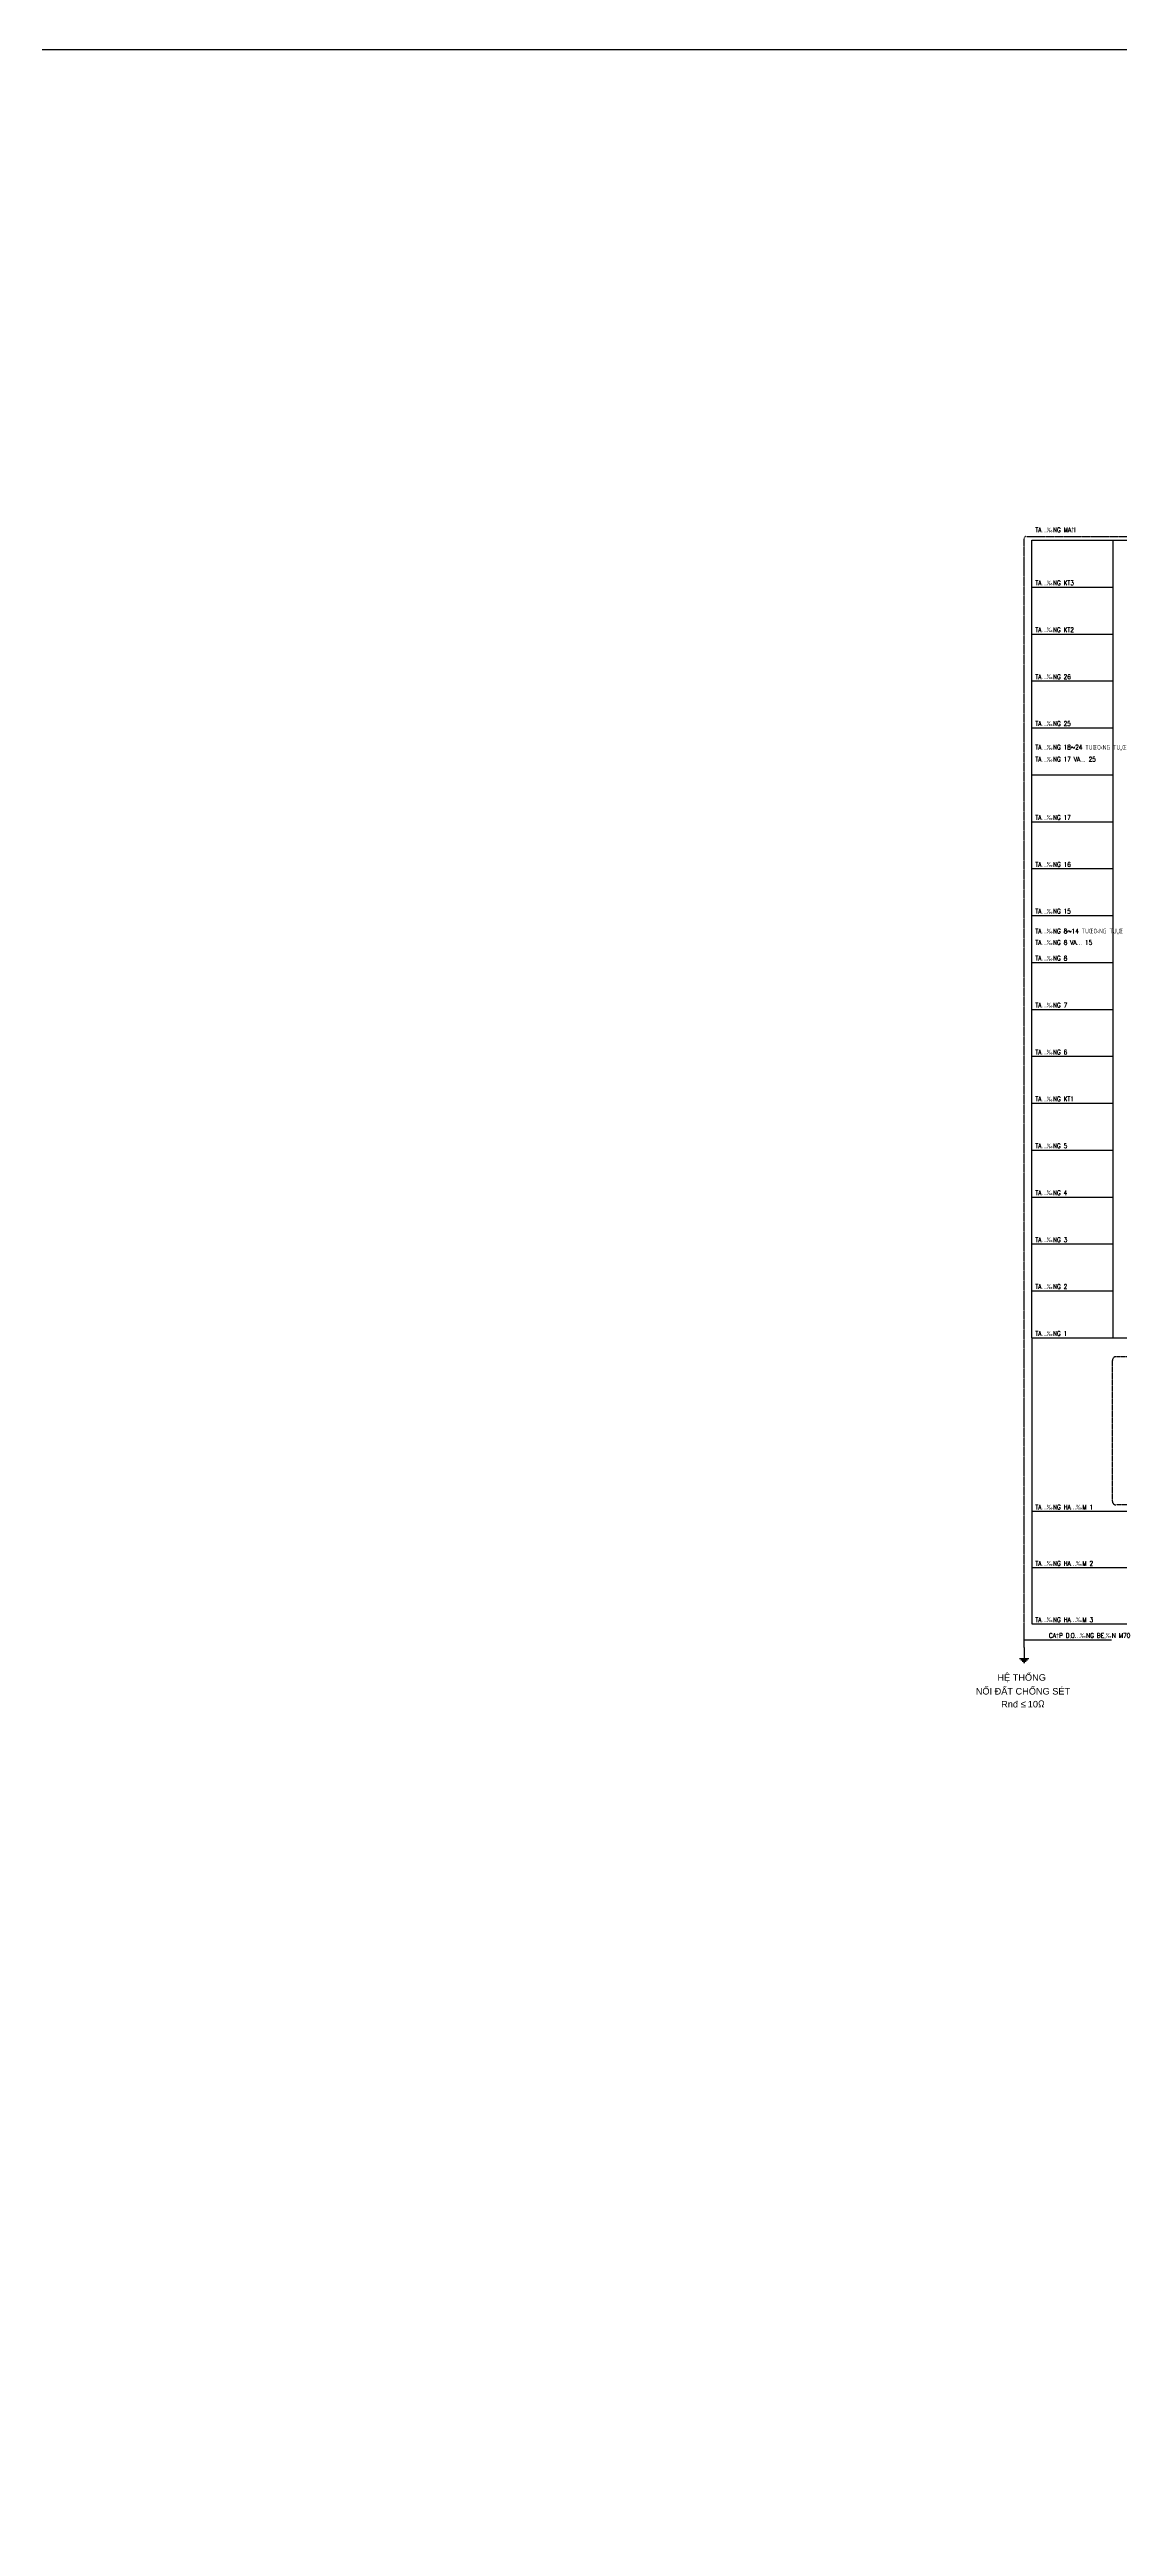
# Model space of a CAD drawing. Extents: x -5343388 to 7033982, y -486386 to 188356.
# Drawn here: x 478217 to 535213, y 56363 to 188356 of the extents above; entities that cross this region are included whole.
import ezdxf
from ezdxf.enums import TextEntityAlignment as Align

# ---------------------------------------------------------------- set-up
doc = ezdxf.new("R2010")
doc.units = 0
doc.header["$MEASUREMENT"] = 0
doc.linetypes.add('DASHDOT2', pattern=[0.5, 0.25, -0.125, 0, -0.125])
doc.linetypes.add('HIDDEN', pattern=[0.375, 0.25, -0.125])
for name, color, linetype in [('0-----E-equip', 2, 'Continuous'), ('0-----E-line', 4, 'Continuous'), ('0-----E-text', 3, 'Continuous'), ('TBD', 2, 'Continuous')]:
    doc.layers.add(name, color=color, linetype=linetype)
doc.layers.add('thay', color=7, linetype='Continuous', lineweight=18)
doc.styles.add('ROMANS1', font='ROMANS1.shx')
doc.styles.add('STYLE3', font='')
doc.styles.get('STYLE3').set_extended_font_data('.VnArialH')
doc.dimstyles.get("Standard").update_dxf_attribs({"dimtxt": 0.18, "dimasz": 0.18, "dimexe": 0.18, "dimexo": 0.0625, "dimgap": 0.09, "dimtad": 0, "dimtih": 1, "dimtoh": 1, "dimdec": 4, "dimzin": 0, "dimdsep": 46, "dimtxsty": 'Standard', "dimcen": 0.09, "dimadec": 0, "dimazin": 0, "dimtfac": 1, "dimtdec": 4, "dimtofl": 0, "dimtmove": 0, "dimatfit": 3, "dimfxl": 1, "dimtolj": 1, "dimtzin": 0, "dimarcsym": 0})

# ---------------------------------------------------------------- blocks, each defined once
blk = doc.blocks.new('di28')
at = {"layer": 'TBD'}
for p, q in [((0, 0), (0, -575)), ((-176.875, -650), (176.875, -650)), ((-103.75, -725), (103.75, -725)), ((-30.625, -800), (30.625, -800))]:
    blk.add_line(p, q, dxfattribs=at)
at = {"layer": 'TBD', "color": 4}
blk.add_line((-250, -575), (250, -575), dxfattribs=at)
blk = doc.blocks.new('DOT')
at = {"layer": 'thay', "color": 0, "linetype": 'ByBlock'}
blk.add_line((-0.5, 0), (-1, 0), dxfattribs=at)
at = {"layer": 'thay', "color": 0, "linetype": 'ByBlock', "const_width": 0.5}
blk.add_lwpolyline([(-0.25, 0, 1), (0.25, 0, 1)], format="xyb", close=True, dxfattribs=at)

msp = doc.modelspace()

# ---------------------------------------------------------------- linework, layer by layer
for p, q in [((530546.42406, 162208.72634), (592817.67104, 162208.72634)), ((530546.42406, 119708.72634), (530546.42406, 162208.72634)), ((534877.2515, 119708.72634), (534877.2515, 162208.72634)), ((530546.42406, 159708.72634), (534877.2515, 159708.72634)), ((530546.42406, 157208.72634), (534877.2515, 157208.72634)), ((530546.42406, 154708.72634), (534877.2515, 154708.72634)), ((530546.42406, 152208.72634), (534877.2515, 152208.72634)), ((530546.42406, 149708.72634), (534877.2515, 149708.72634)), ((530546.42406, 147208.72634), (534877.2515, 147208.72634)), ((530546.42406, 144708.72634), (534877.2515, 144708.72634)), ((530546.42406, 142208.72634), (534877.2515, 142208.72634)), ((530546.42406, 139708.72634), (534877.2515, 139708.72634)), ((530546.42406, 137208.72634), (534877.2515, 137208.72634)), ((530546.42406, 134708.72634), (534877.2515, 134708.72634)), ((530546.42406, 132208.72634), (534877.2515, 132208.72634)), ((530546.42406, 129708.72634), (534877.2515, 129708.72634)), ((530546.42406, 127208.72634), (534877.2515, 127208.72634)), ((530546.42406, 124708.72634), (534877.2515, 124708.72634)), ((530546.42406, 122208.72634), (534877.2515, 122208.72634)), ((530546.42406, 119708.72634), (592817.67104, 119708.72634)), ((530546.42406, 119708.72634), (530546.42406, 104458.51415)), ((530546.42406, 110458.51415), (592817.67104, 110458.51415)), ((530546.42406, 107458.51415), (592817.67104, 107458.51415)), ((530546.42406, 104458.51415), (592817.67104, 104458.51415))]:
    msp.add_line(p, q)
msp.add_lwpolyline([(6016.37809, 188356.37426), (1372453.78938, 188356.37426), (1372453.78938, -486385.88005), (6016.37809, -486385.88005)], close=True)
at = {"layer": '0-----E-equip', "linetype": 'HIDDEN', "ltscale": 10}
msp.add_lwpolyline([(535036.64351, 118700.51014), (542385.06339, 118700.51014, -0.4142135624), (542585.06339, 118500.51014), (542585.06339, 110997.59835, -0.4142135624), (542385.06339, 110797.59835), (535036.64351, 110797.59835, -0.4142135624), (534836.64351, 110997.59835), (534836.64351, 118500.51014, -0.4142135624)], format="xyb", close=True, dxfattribs=at)
at = {"layer": '0-----E-line', "color": 6, "linetype": 'DASHDOT2', "ltscale": 10}
for p, q in [((530240.02914, 162408.72634), (561554.99464, 162408.72634)), ((530140.02914, 103194.44058), (530140.02914, 162308.72634))]:
    msp.add_line(p, q, dxfattribs=at)
msp.add_arc((530240.02914, 162308.72634), 100, 90, 180, dxfattribs=at)

# ---------------------------------------------------------------- block references
msp.add_blockref('di28', (530140.02914, 103194.44058))

# ---------------------------------------------------------------- texts
at = {"layer": '0-----E-text', "style": 'ROMANS1', "width": 0.85}
for s, p in [('TA…‰NG MA†I', (530732.59728, 162632.16198)), ('TA…‰NG KT3', (530732.59728, 159808.72634)), ('TA…‰NG KT2', (530732.59728, 157308.72634)), ('TA…‰NG 26', (530732.59728, 154808.72634)), ('TA…‰NG 25', (530732.59728, 152308.72634)), ('TA…‰NG 18~24 TUŒO‹NG TU„Œ ', (530732.59728, 151047.90476)), ('TA…‰NG 17 VA… 25', (530732.59728, 150411.79232)), ('TA…‰NG 17', (530732.59728, 147308.72634)), ('TA…‰NG 16', (530732.59728, 144808.72634)), ('TA…‰NG 15', (530732.59728, 142308.72634)), ('TA…‰NG 8~14 TUŒO‹NG TU„Œ', (530732.59728, 141255.6324)), ('TA…‰NG 8 VA… 15', (530732.59728, 140647.34756)), ('TA…‰NG 8', (530732.59728, 139808.72634)), ('TA…‰NG 7', (530732.59728, 137308.72634)), ('TA…‰NG 6', (530732.59728, 134808.72634)), ('TA…‰NG KT1', (530732.59728, 132308.72634)), ('TA…‰NG 5', (530732.59728, 129808.72634)), ('TA…‰NG 4', (530732.59728, 127308.72634)), ('TA…‰NG 3', (530732.59728, 124808.72634)), ('TA…‰NG 2', (530732.59728, 122308.72634)), ('TA…‰NG 1', (530732.59728, 119808.72634)), ('TA…‰NG HA…‰M 1', (530732.59728, 110558.51415)), ('TA…‰NG HA…‰M 2', (530732.59728, 107558.51415)), ('TA…‰NG HA…‰M 3', (530732.59728, 104558.51415))]:
    msp.add_text(s, height=250, dxfattribs=at).set_placement(p)
msp.add_text('CA†P D‚O…‰NG BE„‰N M70', height=250, rotation=359.9999999999, dxfattribs=at).set_placement((531457.08416, 103716.60951))
at = {"layer": '0-----E-text', "color": 6, "style": 'STYLE3'}
for s, p in [('hÖ thèng ', (530072.01767, 101620.24798)), ('nèi ®Êt chèng sÐt', (530072.01767, 100920.24798))]:
    msp.add_text(s, height=350, dxfattribs=at).set_placement(p, align=Align.MIDDLE)
at = {"layer": '0-----E-text', "color": 6, "insert": (530072.01767, 100194.22478), "char_height": 350, "width": 8448.7039563, "attachment_point": 5, "style": 'STYLE3'}
msp.add_mtext('R{\\f.VnArial|b0|i0|c0|p34;n® \\fArial|b0|i0|c0|p34;\\H1.083x;≤\\fMS Shell Dlg|b0|i0|c0|p0;\\H0.6538x; }10{\\fISOCPEUR|b0|i0|c0|p34;\\H1.083x;Ω}', dxfattribs=at)

# ---------------------------------------------------------------- leaders
msp.add_leader([(530140.02914, 103606.29783), (534784.63032, 103606.29783)], dimstyle='Standard', override={"dimasz": 100, "dimgap": 0.09, "dimtad": 0, "dimldrblk": 'Dot'})

doc.saveas('drawing.dxf')
